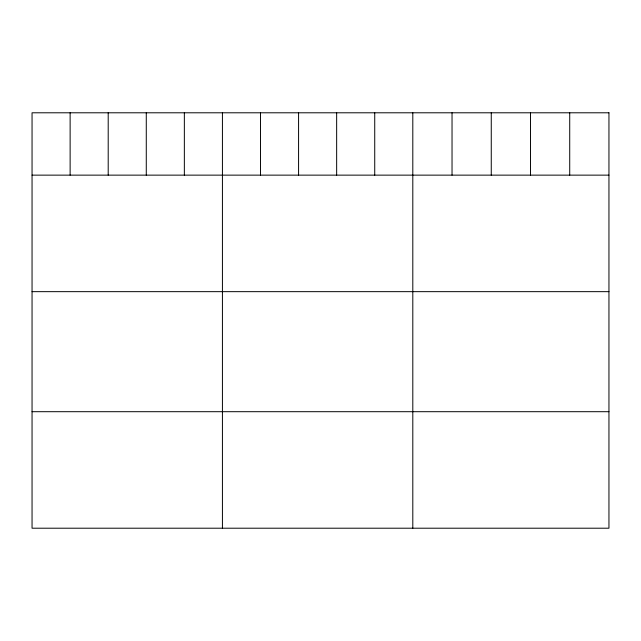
<?xml version="1.0" encoding="UTF-8"?>
<svg xmlns="http://www.w3.org/2000/svg" width="641" height="641" viewBox="0 0 641 641"><rect width="100%" height="100%" fill="white"/><g stroke="black" fill="none" stroke-linecap="round" stroke-linejoin="round"><path stroke-width="0.96" d="M32.05 175.137L608.95 175.137M32.05 291.655L608.95 291.655M32.05 411.698L608.95 411.698M569.721 112.792L569.721 175.137M530.492 112.792L530.492 175.137M491.262 112.792L491.262 175.137M452.033 112.792L452.033 175.137M412.804 112.792L412.804 528.208M374.729 112.792L374.729 175.137M336.653 112.792L336.653 175.137M298.578 112.792L298.578 175.137M260.502 112.792L260.502 175.137M222.427 112.792L222.427 528.208M184.352 112.792L184.352 175.137M146.276 112.792L146.276 175.137M108.201 112.792L108.201 175.137M70.125 112.792L70.125 175.137M608.95 112.792L32.05 112.792L32.05 528.208L608.95 528.208L608.95 112.792"/></g></svg>
